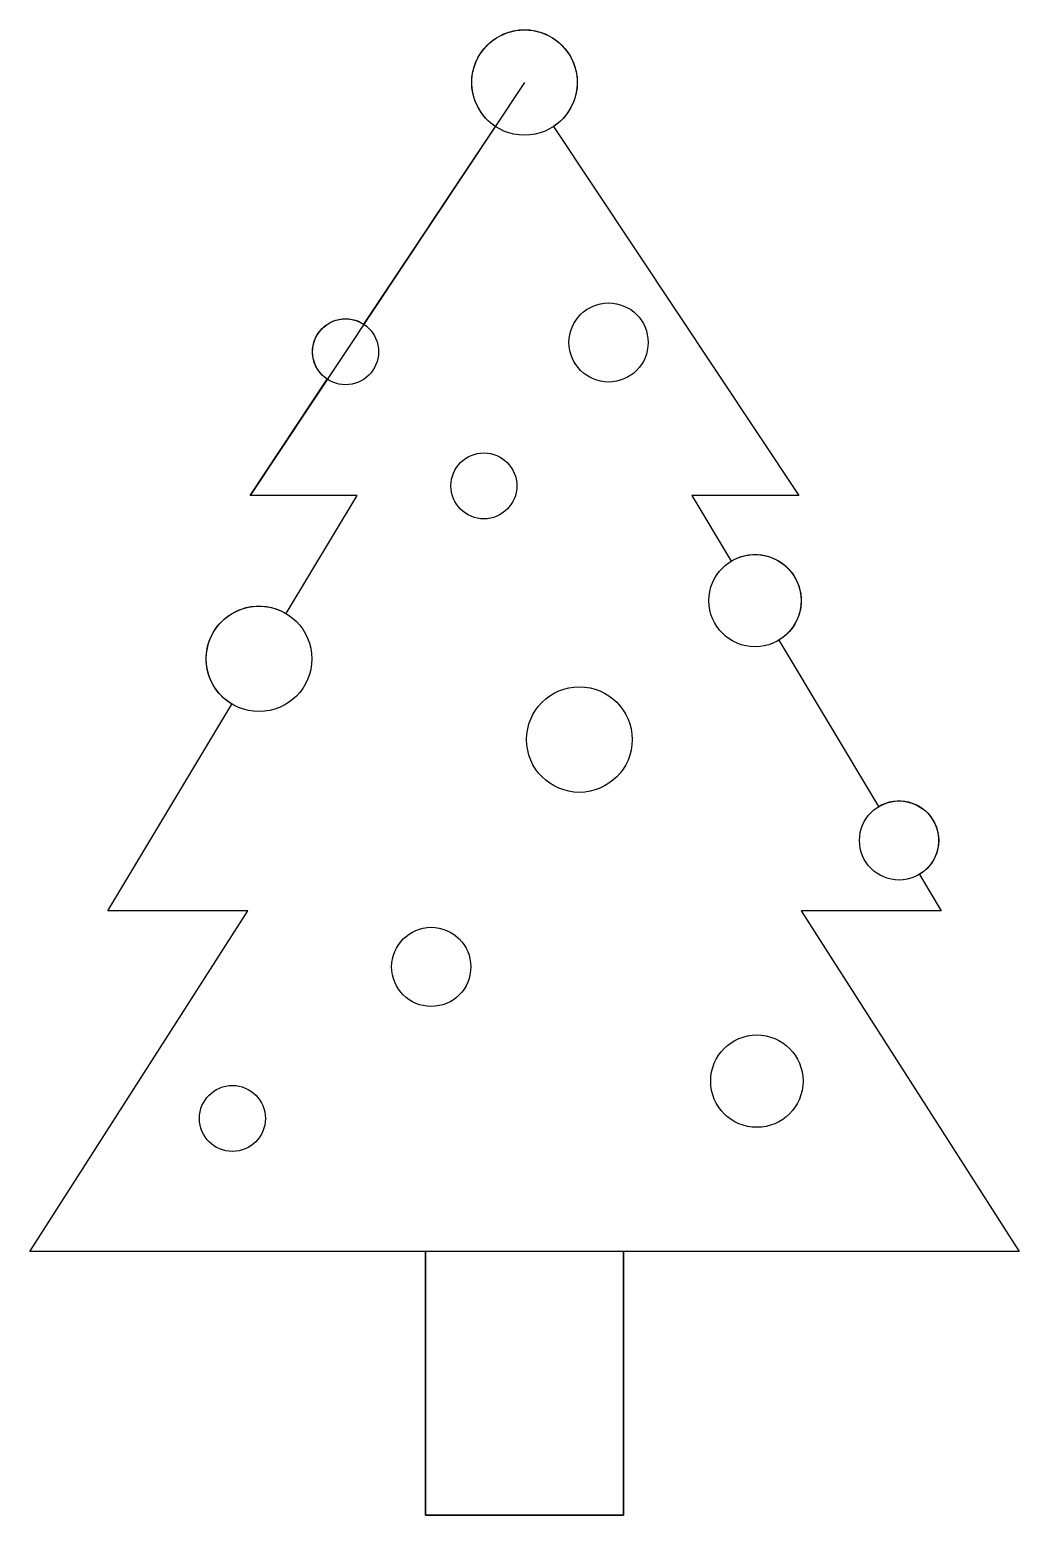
# Model space of a CAD drawing. Header units: millimetres. Extents: x -30 to 45, y 0 to 113.
import ezdxf

# ---------------------------------------------------------------- set-up
doc = ezdxf.new("R2010")
doc.units = ezdxf.units.MM
doc.layers.get('0').update_dxf_attribs({"linetype": 'CONTINUOUS'})

msp = doc.modelspace()

# ---------------------------------------------------------------- linework, layer by layer
msp.add_line((7.5, 108.61), (-13.3, 77.31))
msp.add_lwpolyline([(45, 20), (15, 20), (15, 0), (0, 0), (0, 20), (-30, 20), (-13.47, 45.81), (-24.09, 45.81), (-14.68, 61.49, -1), (-10.56, 68.35), (-5.18, 77.31), (-13.3, 77.31), (-7.45, 86.12, -1), (-4.68, 90.28), (5.29, 105.28, -3.311434), (9.71, 105.28), (28.3, 77.31), (20.18, 77.31), (23.17, 72.33, -1), (26.78, 66.33), (34.34, 53.73, -1), (37.43, 48.58), (39.09, 45.81), (28.47, 45.81)], format="xyb", close=True)
msp.add_lwpolyline([(0, 20), (0, 0), (15, 0), (15, 20)], close=True)
for centre, radius in [((7.5, 108.61), 4), ((13.87, 88.9), 3), ((-6.06, 88.2), 2.5), ((4.42, 78.03), 2.5), ((24.97, 69.33), 3.5), ((24.97, 69.33), 3.5), ((-12.62, 64.92), 4), ((11.66, 58.8), 4), ((35.89, 51.15), 3), ((0.43, 41.57), 3), ((25.11, 32.91), 3.5), ((-14.64, 30.08), 2.5)]:
    msp.add_circle(centre, radius)

doc.saveas('drawing.dxf')
